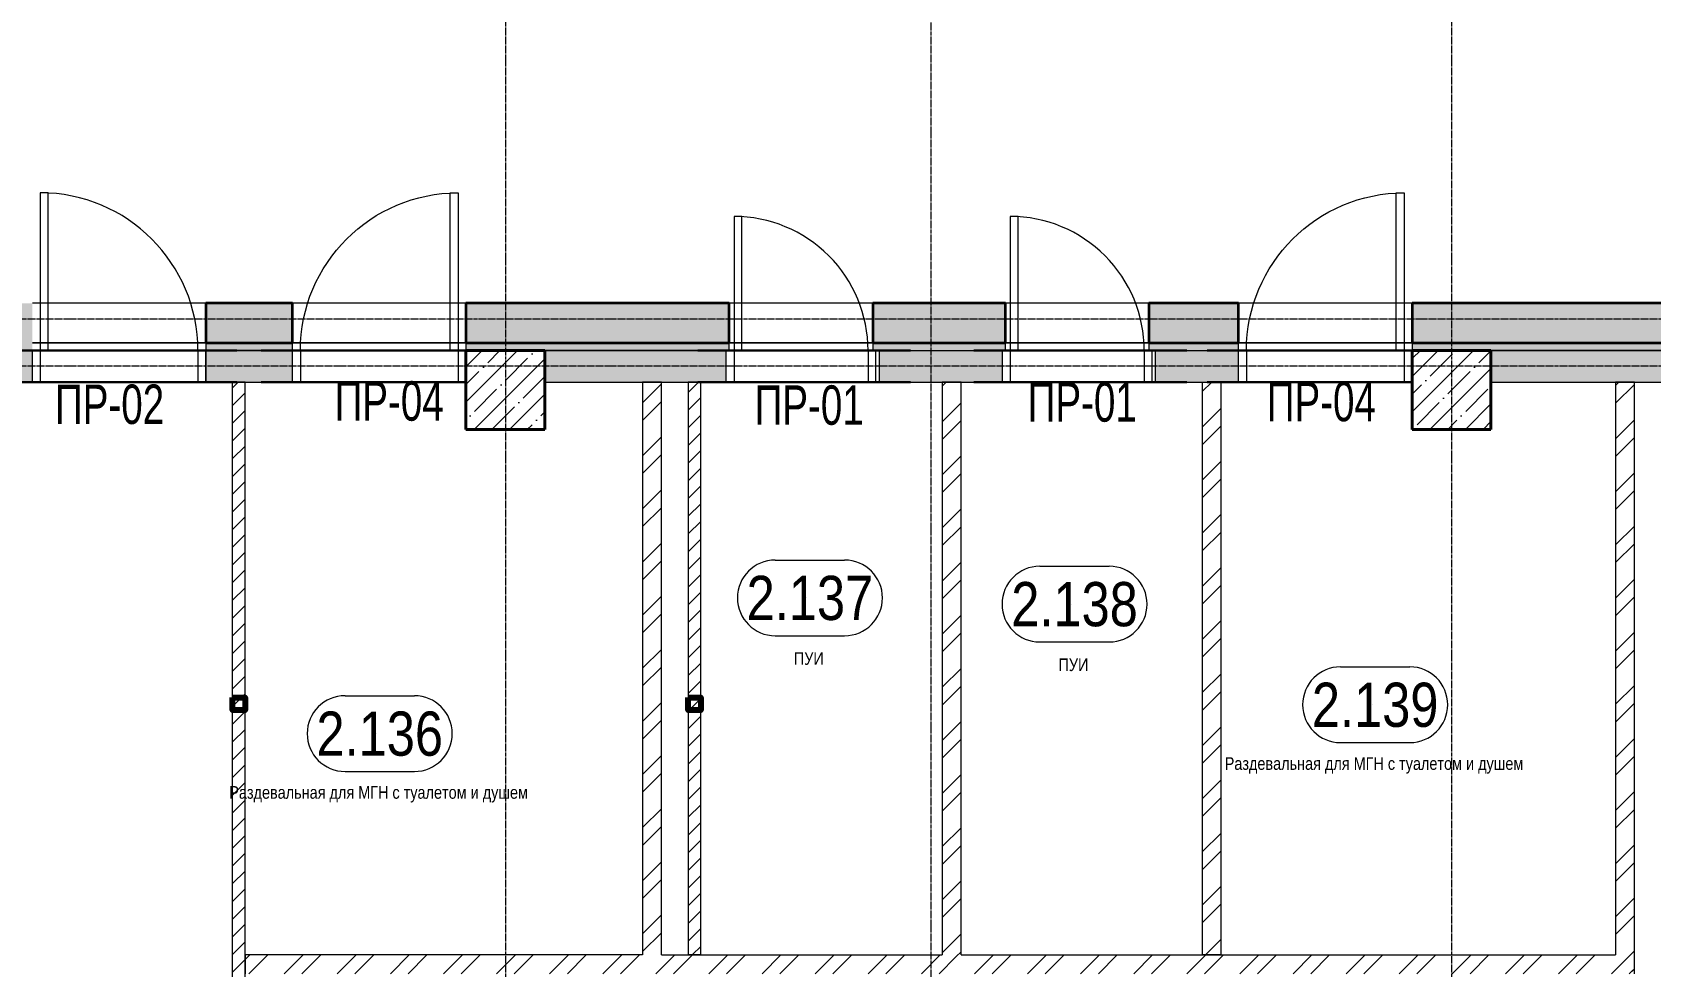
# Model space of a CAD drawing. Header units: millimetres. Extents: x -231292 to 573618, y -153144 to 564035.
# Drawn here: x 82383 to 92647, y 109924 to 115847 of the extents above; entities that cross this region are included whole.
import ezdxf
from ezdxf.enums import TextEntityAlignment as Align

# ---------------------------------------------------------------- set-up
doc = ezdxf.new("R2010")
doc.units = ezdxf.units.MM
doc.linetypes.add('CENTER2', pattern=[28.575, 19.05, -3.175, 3.175, -3.175])
doc.linetypes.add('HIDDEN2', pattern=[4.7625, 3.175, -1.5875])
doc.layers.get('0').update_dxf_attribs({"color": 250})
doc.layers.get('Defpoints').update_dxf_attribs({"color": 250})
for name, color, linetype, lineweight in [('A-Wall-Open', 250, 'Continuous', 5), ('АР_Area', 250, 'Continuous', 5), ('АР_Двери', 250, 'Continuous', 9), ('АР_Колонны', 250, 'Continuous', 35), ('АР_Стены ЖБ', 250, 'Continuous', 35), ('АР_Стены кирпич', 250, 'Continuous', 20), ('АР_Стены ПЕНОблок', 250, 'Continuous', 20), ('АР_Стены_дефшов', 250, 'Continuous', 0), ('АР_Штриховка', 250, 'Continuous', 0), ('КМ_Фахверки', 250, 'Continuous', 80), ('РД_Оси_100', 250, 'Continuous', 0)]:
    doc.layers.add(name, color=color, linetype=linetype, lineweight=lineweight)
doc.layers.add('РД_Перемычка инж проемов', color=250, linetype='Continuous')
doc.layers.add('РД_Проем', color=250, linetype='Continuous', lineweight=0, plot=False)
doc.layers.add('РД_проем_инж перемыч_подсчет', color=250, linetype='Continuous', lineweight=30, plot=False)
doc.styles.add('Arial0', font='arial.ttf')
doc.styles.add('style1', font='ARIALN.TTF')
doc.styles.add('ккк', font='isocpeur.ttf', dxfattribs={"width": 0.85, "oblique": 15})
pattern_1 = [(45, (8883.4, 13229.69), (-168.3798, 168.3798), []), (45, (8995.66, 13229.69), (-168.3798, 168.3798), [])]
pattern_2 = [(45, (8883.4, 13229.69), (-112.2532, 112.2532), []), (45, (8995.66, 13229.69), (-112.2532, 112.2532), [198.4375, -39.6875, 0, -39.6875])]

# ---------------------------------------------------------------- blocks, each defined once
blk = doc.blocks.new('СОШ_2200_АР_ОСИ_М100_28.05.24')
at = {"layer": 'РД_Оси_100', "linetype": 'CENTER2'}
blk.add_line((79200, -6155), (79200, 139938.679), dxfattribs=at)
for points in [[(76500, 139938.679), (76500, -6155)], [(82500, 139938.679), (82500, -6155)], [(119910, 100950), (119410, 100800), (-5454.958, 100800), (-5954.958, 100950)], [(119910, 100350), (119410, 100500), (-5454.958, 100500), (-5954.958, 100350)]]:
    blk.add_lwpolyline(points, dxfattribs=at)
blk = doc.blocks.new('Ф_блок 80')
at = {"layer": 'КМ_Фахверки'}
blk.add_lwpolyline([(0, 0), (80, 0), (80, -80), (0, -80)], close=True, dxfattribs=at)
at = {"layer": 'КМ_Фахверки', "lineweight": 5}
blk.add_lwpolyline([(6, -6), (74, -6), (74, -74), (6, -74)], close=True, dxfattribs=at)
blk = doc.blocks.new('MOK-МаркаПом_овал_ареал')
for p, q in [((-2.75, 3), (2.75, 3)), ((-2.75, -3), (2.75, -3))]:
    blk.add_line(p, q)
for centre, radius, start, end in [((-2.75, 0), 3, 90, 270), ((2.75, 0), 3, 270, 90), ((-3.75, 0), 3.5, 0, 0.001)]:
    blk.add_arc(centre, radius, start, end)
at = {"color": 0, "style": 'style1'}
blk.add_attdef('АР-ПОМЕЩЕНИЕ:НОМЕР', text='', height=3.5, dxfattribs=at).set_placement((0, 0), align=Align.MIDDLE)
at = {"layer": 'Defpoints', "color": 2, "style": 'style1'}
blk.add_attdef('АР-ПОМЕЩЕНИЕ:НАИМЕНОВАНИЕ', text='', height=1, dxfattribs=at).set_placement((-0.09, -4.81), align=Align.MIDDLE)
blk = doc.blocks.new('MOK-МаркаПеремычки')
at = {"color": 0, "style": 'ккк', "oblique": 15, "width": 0.85}
blk.add_attdef('АР-ПРОЕМ:ПЕРЕМЫЧКА', text='', height=2.5, dxfattribs=at).set_placement((0, 0), align=Align.MIDDLE)

msp = doc.modelspace()

# ---------------------------------------------------------------- hatches: boundary and pattern name
at = {"layer": 'АР_Штриховка', "linetype": 'Continuous', "lineweight": 5}
h = msp.add_hatch(dxfattribs=at)
h.set_pattern_fill('ANSI35', color=256, scale=25, style=0)
h.set_pattern_definition([(45, (8883.4, 13229.69), (-112.2532, 112.2532), []), (45, (8995.66, 13229.69), (-112.2532, 112.2532), [198.4375, -39.6875, 0, -39.6875])])
h.paths.add_polyline_path([(123183.403, 113879.686), (123183.403, 114129.686), (112633.403, 114129.686), (112633.403, 113879.686)], flags=0)
h.paths.add_polyline_path([(110833.403, 113879.686), (110833.403, 114129.686), (105509.447, 114129.686), (105509.447, 113879.686)], flags=0)
h.paths.add_polyline_path([(104409.447, 113879.686), (104409.447, 114129.686), (102749.186, 114129.686), (102749.186, 113879.686)], flags=0)
h.paths.add_polyline_path([(101649.186, 113879.686), (101649.186, 114129.686), (99793.403, 114129.686), (99793.403, 113879.686)], flags=0)
h.paths.add_polyline_path([(98883.403, 113879.686), (98883.403, 114129.686), (97133.403, 114129.686), (97133.403, 113879.686)], flags=0)
h.paths.add_polyline_path([(96033.403, 113879.686), (96033.403, 114129.686), (95583.403, 114129.686), (95583.403, 113879.686)], flags=0)
h.paths.add_polyline_path([(94483.403, 113879.686), (94483.403, 114129.686), (94013.403, 114129.686), (94013.403, 113879.686)], flags=0)
h.paths.add_polyline_path([(92913.403, 113879.686), (92913.403, 114129.686), (91133.403, 114129.686), (91133.403, 113879.686)], flags=0)
h.paths.add_polyline_path([(90033.403, 113879.686), (90033.403, 114129.686), (89465.258, 114129.686), (89465.258, 113879.686)], flags=0)
h.paths.add_polyline_path([(88555.258, 113879.686), (88555.258, 114129.686), (87713.403, 114129.686), (87713.403, 113879.686)], flags=0)
h.paths.add_polyline_path([(86803.403, 113879.686), (86803.403, 114129.686), (85133.403, 114129.686), (85133.403, 113879.686)], flags=0)
h.paths.add_polyline_path([(84033.403, 113879.686), (84033.403, 114129.686), (83483.403, 114129.686), (83483.403, 113879.686)], flags=0)
h.paths.add_polyline_path([(82383.403, 113879.686), (82383.403, 114129.686), (82313.208, 114129.686), (82313.208, 113879.686)], flags=0)
h.paths.add_polyline_path([(82313.208, 113879.686), (82313.208, 114129.686), (79263.403, 114129.686), (79263.403, 113879.686)], flags=0)
h.paths.add_polyline_path([(78163.403, 113879.686), (78163.403, 114129.686), (72633.403, 114129.686), (72633.403, 113879.686)], flags=0)
h.paths.add_polyline_path([(71533.403, 113879.686), (71533.403, 114129.686), (69803.403, 114129.686), (69803.403, 113879.686)], flags=0)
h.paths.add_polyline_path([(68703.403, 113879.686), (68703.403, 114129.686), (64383.403, 114129.686), (64383.403, 113879.686)], flags=0)
h.paths.add_polyline_path([(63283.403, 113879.686), (63283.403, 114129.686), (58103.403, 114129.686), (58103.403, 113879.686)], flags=0)
h.paths.add_polyline_path([(57003.403, 113879.686), (57003.403, 114129.686), (53713.399, 114129.686), (53713.399, 113879.686)], flags=0)
h.paths.add_polyline_path([(51493.399, 113879.686), (51493.399, 114129.686), (50533.403, 114129.686), (50533.403, 113879.686)], flags=0)
h.paths.add_polyline_path([(48733.403, 113879.686), (48733.403, 114129.686), (46683.403, 114129.686), (46683.403, 113879.686)], flags=0)
at = {"layer": 'АР_Штриховка', "linetype": 'Continuous', "lineweight": 0}
h = msp.add_hatch(dxfattribs=at)
h.set_pattern_fill('HONEY', color=256, scale=10, style=0)
h.set_pattern_definition([(360, (8883.403, 13229.686), (47.625, 27.4963064), [31.75, -63.5]), (120, (8883.403, 13229.686), (-47.625, 27.4963066), [31.75, -63.5]), (60, (8883.403, 13229.686), (1e-07, 54.992613), [-63.5, 31.75])])
h.paths.add_polyline_path([(46283.403, 113879.686), (46283.403, 113829.686), (48733.403, 113829.686), (48733.403, 113879.686)], flags=0)
h.paths.add_polyline_path([(50533.403, 113879.686), (50533.403, 113829.686), (51493.399, 113829.686), (51493.399, 113879.686)], flags=0)
h.paths.add_polyline_path([(53713.399, 113879.686), (53713.399, 113829.686), (54683.403, 113829.686), (54700.069, 113842.186), (54683.403, 113879.686)], flags=0)
h.paths.add_polyline_path([(54683.403, 113879.686), (54700.069, 113842.186), (54733.403, 113829.686), (57003.403, 113829.686), (57003.403, 113879.686)], flags=0)
h.paths.add_polyline_path([(58103.403, 113879.686), (58103.403, 113829.686), (63283.403, 113829.686), (63283.403, 113879.686)], flags=0)
h.paths.add_polyline_path([(64383.403, 113879.686), (64383.403, 113829.686), (68703.403, 113829.686), (68703.403, 113879.686)], flags=0)
h.paths.add_polyline_path([(69803.403, 113879.686), (69803.403, 113829.686), (71533.403, 113829.686), (71533.403, 113879.686)], flags=0)
h.paths.add_polyline_path([(72633.403, 113879.686), (72633.403, 113829.686), (78163.403, 113829.686), (78163.403, 113879.686)], flags=0)
h.paths.add_polyline_path([(79263.403, 113879.686), (79263.403, 113829.686), (82383.403, 113829.686), (82383.403, 113879.686)], flags=0)
h.paths.add_polyline_path([(83483.403, 113879.686), (83483.403, 113829.686), (84033.403, 113829.686), (84033.403, 113879.686)], flags=0)
h.paths.add_polyline_path([(85133.403, 113879.686), (85133.403, 113829.686), (86803.403, 113829.686), (86803.403, 113879.686)], flags=0)
h.paths.add_polyline_path([(87713.403, 113879.686), (87713.403, 113829.686), (88555.258, 113829.686), (88555.258, 113879.686)], flags=0)
h.paths.add_polyline_path([(89465.258, 113879.686), (89465.258, 113829.686), (90033.403, 113829.686), (90033.403, 113879.686)], flags=0)
h.paths.add_polyline_path([(91133.403, 113879.686), (91133.403, 113829.686), (92913.403, 113829.686), (92913.403, 113879.686)], flags=0)
h.paths.add_polyline_path([(94013.403, 113879.686), (94013.403, 113829.686), (94483.403, 113829.686), (94483.403, 113879.686)], flags=0)
h.paths.add_polyline_path([(95583.403, 113879.686), (95583.403, 113829.686), (96033.403, 113829.686), (96033.403, 113879.686)], flags=0)
h.paths.add_polyline_path([(97133.403, 113879.686), (97133.403, 113829.686), (98883.403, 113829.686), (98883.403, 113879.686)], flags=0)
h.paths.add_polyline_path([(99793.403, 113879.686), (99793.403, 113829.686), (101649.186, 113829.686), (101649.186, 113879.686)], flags=0)
h.paths.add_polyline_path([(102749.186, 113879.686), (102749.186, 113829.686), (104409.447, 113829.686), (104409.447, 113879.686)], flags=0)
h.paths.add_polyline_path([(105509.447, 113879.686), (105509.447, 113829.686), (110833.403, 113829.686), (110833.403, 113879.686)], flags=0)
h.paths.add_polyline_path([(112633.403, 113879.686), (112633.403, 113829.686), (123583.403, 113829.686), (123583.403, 113879.686)], flags=0)
h = msp.add_hatch(dxfattribs=at)
h.set_pattern_fill('AR-CONC', color=256, angle=-315, style=0)
h.set_pattern_definition([(95, (8883.4, 13229.69), (140.09465, 117.55338), [19.05, -209.55]), (40, (8883.4, 13229.69), (-160.01845, 110.17673), [15.24, -167.64058]), (145.45144, (8895.08, 13239.48), (-19.9238, 227.7301), [16.19, -178.09024]), (91.1842, (8847.48, 13265.6), (221.41024, 161.9534), [28.575, -314.325]), (141.63556, (8865.93, 13279.1), (-7.0866, 342.82676), [24.285, -267.1356]), (36.18415, (8847.48, 13265.6), (-7.0866, 342.82676), [22.85997, -251.45973]), (66, (8874.42, 13274.59), (179.51998, 34.89515), [19.05, -209.55]), (11, (8874.42, 13274.59), (-86.53993, 173.9412), [15.24, -167.64]), (116.45145, (8889.38, 13277.5), (92.98005, 208.83634), [16.19, -178.08994]), (82.5, (8883.4, 13229.686), (-57.60547, 61.973414), [0, -165.608, 0, -170.18, 0, -168.275]), (52.5, (8883.4, 13229.69), (-23.58973, 118.087), [0, -97.028, 0, -161.798, 0, -64.135]), (12.5, (8843.35, 13189.634), (99.927863, 91.826196), [0, -63.5, 0, -198.12, 0, -262.89]), (2.5, (8825.39, 13171.67), (86.7639, 122.72239), [0, -82.55, 0, -131.572, 0, -186.69])])
h.paths.add_polyline_path([(85134.403, 113629.686), (85134.403, 113829.686), (85133.403, 113829.686), (85133.403, 113629.686)], flags=0)
h.paths.add_polyline_path([(84033.403, 113629.686), (84033.403, 113829.686), (83483.403, 113829.686), (83483.403, 113629.686)], flags=0)
h.paths.add_polyline_path([(82383.403, 113629.686), (82383.403, 113829.686), (79932.403, 113829.686), (79932.403, 113629.686)], flags=0)
at = {"layer": 'АР_Штриховка', "linetype": 'Continuous', "lineweight": 5}
h = msp.add_hatch(dxfattribs=at)
h.set_pattern_fill('ANSI35', color=256, scale=25, style=0)
h.set_pattern_definition(pattern_2)
h.paths.add_polyline_path([(85133.403, 113329.686), (85633.403, 113329.686), (85633.403, 113829.686), (85133.403, 113829.686)], flags=0)
at = {"layer": 'АР_Штриховка', "linetype": 'Continuous', "lineweight": 0}
h = msp.add_hatch(dxfattribs=at)
h.set_pattern_fill('AR-CONC', color=256, angle=-315, style=0)
h.set_pattern_definition([(95, (8883.4, 13229.69), (140.09465, 117.55338), [19.05, -209.55]), (40, (8883.4, 13229.69), (-160.01845, 110.17673), [15.24, -167.64058]), (145.45144, (8895.08, 13239.48), (-19.9238, 227.7301), [16.19, -178.09024]), (91.1842, (8847.48, 13265.6), (221.41024, 161.9534), [28.575, -314.325]), (141.63556, (8865.93, 13279.1), (-7.0866, 342.82676), [24.285, -267.1356]), (36.18415, (8847.48, 13265.6), (-7.0866, 342.82676), [22.85997, -251.45973]), (66, (8874.42, 13274.59), (179.51998, 34.89515), [19.05, -209.55]), (11, (8874.42, 13274.59), (-86.53993, 173.9412), [15.24, -167.64]), (116.45145, (8889.38, 13277.5), (92.98005, 208.83634), [16.19, -178.08994]), (82.5, (8883.4, 13229.686), (-57.60547, 61.973414), [0, -165.608, 0, -170.18, 0, -168.275]), (52.5, (8883.4, 13229.69), (-23.58973, 118.087), [0, -97.028, 0, -161.798, 0, -64.135]), (12.5, (8843.35, 13189.634), (99.927863, 91.826196), [0, -63.5, 0, -198.12, 0, -262.89]), (2.5, (8825.39, 13171.67), (86.7639, 122.72239), [0, -82.55, 0, -131.572, 0, -186.69])])
h.paths.add_polyline_path([(85633.403, 113829.686), (85633.403, 113629.686), (86783.403, 113629.686), (86783.403, 113829.686)], flags=0)
h.paths.add_polyline_path([(87753.403, 113829.686), (87753.403, 113629.686), (88153.403, 113629.686), (88153.403, 113829.686)], flags=0)
h.paths.add_polyline_path([(88153.403, 113829.686), (88153.403, 113629.686), (88535.258, 113629.686), (88535.258, 113829.686)], flags=0)
h.paths.add_polyline_path([(89505.258, 113829.686), (89505.258, 113629.686), (89803.403, 113629.686), (89803.403, 113829.686)], flags=0)
h.paths.add_polyline_path([(89803.403, 113829.686), (89803.403, 113629.686), (90033.403, 113629.686), (90033.403, 113829.686)], flags=0)
h.paths.add_polyline_path([(91133.403, 113829.686), (91133.403, 113629.686), (91134.403, 113629.686), (91134.403, 113829.686)], flags=0)
at = {"layer": 'АР_Штриховка', "linetype": 'Continuous', "lineweight": 5}
h = msp.add_hatch(dxfattribs=at)
h.set_pattern_fill('ANSI35', color=256, scale=25, style=0)
h.set_pattern_definition(pattern_2)
h.paths.add_polyline_path([(91133.403, 113329.686), (91633.403, 113329.686), (91633.403, 113829.686), (91133.403, 113829.686)], flags=0)
at = {"layer": 'АР_Штриховка', "linetype": 'Continuous', "lineweight": 0}
h = msp.add_hatch(dxfattribs=at)
h.set_pattern_fill('AR-CONC', color=256, angle=45, style=0)
h.set_pattern_definition([(95, (8883.4, 13229.69), (140.09465, 117.55338), [19.05, -209.55]), (40, (8883.4, 13229.69), (-160.01845, 110.17673), [15.24, -167.64058]), (145.45144, (8895.08, 13239.48), (-19.9238, 227.7301), [16.19, -178.09024]), (91.1842, (8847.48, 13265.6), (221.41024, 161.9534), [28.575, -314.325]), (141.63556, (8865.93, 13279.1), (-7.0866, 342.82676), [24.285, -267.1356]), (36.18415, (8847.48, 13265.6), (-7.0866, 342.82676), [22.85997, -251.45973]), (66, (8874.42, 13274.59), (179.51998, 34.89515), [19.05, -209.55]), (11, (8874.42, 13274.59), (-86.53993, 173.9412), [15.24, -167.64]), (116.45145, (8889.38, 13277.5), (92.98005, 208.83634), [16.19, -178.08994]), (82.5, (8883.4, 13229.686), (-57.60547, 61.973414), [0, -165.608, 0, -170.18, 0, -168.275]), (52.5, (8883.4, 13229.69), (-23.58973, 118.087), [0, -97.028, 0, -161.798, 0, -64.135]), (12.5, (8843.35, 13189.634), (99.927863, 91.826196), [0, -63.5, 0, -198.12, 0, -262.89]), (2.5, (8825.39, 13171.67), (86.7639, 122.72239), [0, -82.55, 0, -131.572, 0, -186.69])])
h.paths.add_polyline_path([(97134.403, 113629.686), (97134.403, 113829.686), (97133.403, 113829.686), (97133.403, 113629.686)], flags=0)
h.paths.add_polyline_path([(96033.403, 113629.686), (96033.403, 113829.686), (95583.403, 113829.686), (95583.403, 113629.686)], flags=0)
h.paths.add_polyline_path([(94483.403, 113629.686), (94483.403, 113829.686), (94013.403, 113829.686), (94013.403, 113629.686)], flags=0)
h.paths.add_polyline_path([(92913.403, 113629.686), (92913.403, 113829.686), (91633.403, 113829.686), (91633.403, 113629.686)], flags=0)
at = {"layer": 'АР_Штриховка', "linetype": 'Continuous', "lineweight": 0, "ltscale": 0.5}
h = msp.add_hatch(dxfattribs=at)
h.set_pattern_fill('ANSI31', color=256, scale=25, angle=-360, style=0)
h.set_pattern_definition([(45, (8883.4, 13229.69), (-56.1266, 56.1266), [])])
h.paths.add_polyline_path([(83733.403, 113629.686), (83653.403, 113629.686), (83653.403, 109879.266), (83733.403, 109879.266)], flags=0)
h.paths.add_polyline_path([(83733.403, 109879.266), (83653.403, 109879.266), (83653.403, 109648.176), (83733.403, 109728.173)], flags=0)
at = {"layer": 'АР_Штриховка', "linetype": 'Continuous', "lineweight": 0}
h = msp.add_hatch(dxfattribs=at)
h.set_pattern_fill('ANSI32', color=256, scale=25, angle=-360, style=0)
h.set_pattern_definition(pattern_1)
h.paths.add_polyline_path([(86373.403, 113629.686), (86253.403, 113629.686), (86253.403, 109999.266), (86293.403, 109969.266), (86373.403, 109999.266)], flags=0)
at = {"layer": 'АР_Штриховка', "linetype": 'Continuous', "lineweight": 0, "ltscale": 0.5}
h = msp.add_hatch(dxfattribs=at)
h.set_pattern_fill('ANSI31', color=256, scale=25, style=0)
h.set_pattern_definition([(45, (8883.4, 13229.69), (-56.1266, 56.1266), [])])
h.paths.add_polyline_path([(86543.403, 110000.266), (86623.403, 110000.266), (86623.405, 113629.686), (86543.405, 113629.686)], flags=0)
at = {"layer": 'АР_Штриховка', "linetype": 'Continuous', "lineweight": 0}
h = msp.add_hatch(dxfattribs=at)
h.set_pattern_fill('ANSI32', color=256, scale=25, angle=-360, style=0)
h.set_pattern_definition(pattern_1)
h.paths.add_polyline_path([(88153.403, 109999.266), (88193.403, 109969.266), (88273.403, 109999.266), (88273.403, 113629.686), (88153.403, 113629.686)], flags=0)
h = msp.add_hatch(dxfattribs=at)
h.set_pattern_fill('ANSI32', color=256, scale=25, angle=-360, style=0)
h.set_pattern_definition(pattern_1)
h.paths.add_polyline_path([(89803.403, 110000.266), (89923.403, 110000.266), (89923.403, 113629.686), (89803.403, 113629.686)], flags=0)
h = msp.add_hatch(dxfattribs=at)
h.set_pattern_fill('ANSI32', color=256, scale=25, style=0)
h.set_pattern_definition([(45, (8883.4, 13229.69), (-168.3798, 168.3798), []), (45, (8995.66, 13229.69), (-168.3798, 168.3798), [])])
h.paths.add_polyline_path([(92423.403, 109999.266), (92543.403, 109879.266), (92543.406, 113628.372), (92423.406, 113628.372)], flags=0)
h = msp.add_hatch(dxfattribs=at)
h.set_pattern_fill('ANSI32', color=256, scale=25, style=0)
h.set_pattern_definition([(45, (8883.4, 13229.69), (-168.3798, 168.3798), []), (45, (8995.66, 13229.69), (-168.3798, 168.3798), [])])
h.paths.add_polyline_path([(86253.403, 109879.266), (86293.403, 109969.266), (86253.403, 109999.266), (83733.403, 109999.266), (83733.403, 109879.266)], flags=0)
h.paths.add_polyline_path([(88273.403, 109999.266), (88193.403, 109969.266), (88153.403, 109879.266), (90003.385, 109879.266), (90003.385, 109999.266)], flags=0)
h.paths.add_polyline_path([(90003.385, 109999.266), (90003.385, 109879.266), (90083.385, 109879.266), (90083.385, 109879.266), (92543.403, 109879.266), (92423.403, 109999.266)], flags=0)
h.paths.add_polyline_path([(86373.403, 109999.266), (86293.403, 109969.266), (86253.403, 109879.266), (87865.677, 109879.266), (87865.677, 109999.266)], flags=0)
h.paths.add_polyline_path([(87865.677, 109999.266), (87865.677, 109879.266), (87945.677, 109879.266), (88153.403, 109879.266), (88193.403, 109969.266), (88153.403, 109999.266)], flags=0)

# ---------------------------------------------------------------- linework, layer by layer
at = {"layer": 'A-Wall-Open', "linetype": 'Continuous', "lineweight": 5}
for p, q in [((83483.403, 114129.686), (82383.403, 114129.686)), ((85133.403, 114129.686), (84033.403, 114129.686)), ((87713.403, 114129.686), (86803.403, 114129.686)), ((89465.258, 114129.686), (88555.258, 114129.686)), ((91133.403, 114129.686), (90033.403, 114129.686)), ((83483.403, 113879.686), (82383.403, 113879.686)), ((85133.403, 113879.686), (84033.403, 113879.686)), ((87713.403, 113879.686), (86803.403, 113879.686)), ((89465.258, 113879.686), (88555.258, 113879.686)), ((91133.403, 113879.686), (90033.403, 113879.686))]:
    msp.add_line(p, q, dxfattribs=at)
at = {"layer": 'АР_Двери', "linetype": 'Continuous', "lineweight": 9}
for points in [[(82433.403, 113829.686), (82483.403, 113829.686), (82483.403, 114829.686), (82433.403, 114829.686)], [(85083.403, 113829.686), (85033.403, 113829.686), (85033.403, 114829.686), (85083.403, 114829.686)], [(91083.403, 113829.686), (91033.403, 113829.686), (91033.403, 114829.686), (91083.403, 114829.686)], [(86833.403, 113829.686), (86883.403, 113829.686), (86883.403, 114679.686), (86833.403, 114679.686)], [(88585.258, 113829.686), (88635.258, 113829.686), (88635.258, 114679.686), (88585.258, 114679.686)], [(82433.403, 113629.686), (82383.403, 113629.686), (82383.403, 113829.686), (82433.403, 113829.686)], [(83433.403, 113629.686), (83483.403, 113629.686), (83483.403, 113829.686), (83433.403, 113829.686)], [(84083.403, 113629.686), (84033.403, 113629.686), (84033.403, 113829.686), (84083.403, 113829.686)], [(85083.403, 113629.686), (85133.403, 113629.686), (85133.403, 113829.686), (85083.403, 113829.686)], [(86833.403, 113629.686), (86783.403, 113629.686), (86783.403, 113829.686), (86833.403, 113829.686)], [(87683.403, 113629.686), (87733.403, 113629.686), (87733.403, 113829.686), (87683.403, 113829.686)], [(88585.258, 113629.686), (88535.258, 113629.686), (88535.258, 113829.686), (88585.258, 113829.686)], [(89435.258, 113629.686), (89485.258, 113629.686), (89485.258, 113829.686), (89435.258, 113829.686)], [(90083.403, 113629.686), (90033.403, 113629.686), (90033.403, 113829.686), (90083.403, 113829.686)], [(91083.403, 113629.686), (91133.403, 113629.686), (91133.403, 113829.686), (91083.403, 113829.686)]]:
    msp.add_lwpolyline(points, close=True, dxfattribs=at)
for centre, radius, start, end in [((82433.403, 113829.686), 1000, 0, 90), ((86833.403, 113829.686), 850, 359.9999987, 89.9999987), ((88585.258, 113829.686), 850, 359.9999987, 89.9999987)]:
    msp.add_arc(centre, radius, start, end, dxfattribs=at)
at = {"layer": 'АР_Двери', "linetype": 'Continuous', "lineweight": 9, "extrusion": (0, 0, -1)}
for centre, start, end in [((-85083.403, 113829.686), 0, 90), ((-91083.403, 113829.686), 0.0000013, 90.0000013)]:
    msp.add_arc(centre, 1000, start, end, dxfattribs=at)
at = {"layer": 'АР_Колонны', "linetype": 'HIDDEN2', "lineweight": 25}
for p, q in [((85133.403, 113829.686), (85633.403, 113829.686)), ((85133.403, 113329.686), (85133.403, 113829.686)), ((85633.403, 113829.686), (85633.403, 113329.686)), ((91133.403, 113829.686), (91633.403, 113829.686)), ((91133.403, 113329.686), (91133.403, 113829.686)), ((91633.403, 113829.686), (91633.403, 113329.686)), ((85633.403, 113329.686), (85133.403, 113329.686)), ((91633.403, 113329.686), (91133.403, 113329.686))]:
    msp.add_line(p, q, dxfattribs=at)
at = {"layer": 'АР_Колонны', "linetype": 'Continuous', "lineweight": 35}
for p, q in [((85133.403, 113829.686), (85633.403, 113829.686)), ((85133.403, 113329.686), (85133.403, 113829.686)), ((85633.403, 113329.686), (85633.403, 113829.686)), ((91133.403, 113829.686), (91633.403, 113829.686)), ((91133.403, 113329.686), (91133.403, 113829.686)), ((91633.403, 113329.686), (91633.403, 113829.686)), ((85133.403, 113329.686), (85633.403, 113329.686)), ((85133.403, 113329.686), (85633.403, 113329.686)), ((91133.403, 113329.686), (91633.403, 113329.686)), ((91133.403, 113329.686), (91633.403, 113329.686))]:
    msp.add_line(p, q, dxfattribs=at)
at = {"layer": 'АР_Стены ЖБ', "linetype": 'Continuous', "lineweight": 35}
for p, q in [((84033.403, 114129.686), (83483.403, 114129.686)), ((83483.403, 114129.686), (83483.403, 113879.686)), ((84033.403, 113879.686), (84033.403, 114129.686)), ((86803.403, 114129.686), (85133.403, 114129.686)), ((85133.403, 114129.686), (85133.403, 113879.686)), ((86803.403, 113879.686), (86803.403, 114129.686)), ((88555.258, 114129.686), (87713.403, 114129.686)), ((87713.403, 114129.686), (87713.403, 113879.686)), ((88555.258, 113879.686), (88555.258, 114129.686)), ((90033.403, 114129.686), (89465.258, 114129.686)), ((89465.258, 114129.686), (89465.258, 113879.686)), ((90033.403, 113879.686), (90033.403, 114129.686)), ((92913.403, 114129.686), (91133.403, 114129.686)), ((91133.403, 114129.686), (91133.403, 113879.686)), ((83483.403, 113879.686), (84033.403, 113879.686)), ((85133.403, 113879.686), (86803.403, 113879.686)), ((87713.403, 113879.686), (88555.258, 113879.686)), ((89465.258, 113879.686), (90033.403, 113879.686)), ((91133.403, 113879.686), (92913.403, 113879.686))]:
    msp.add_line(p, q, dxfattribs=at)
at = {"layer": 'АР_Стены ЖБ', "linetype": 'Continuous', "lineweight": 40}
for p, q in [((85633.403, 113829.686), (85133.403, 113829.686)), ((85133.403, 113829.686), (85133.403, 113329.686)), ((85633.403, 113329.686), (85633.403, 113829.686)), ((91633.403, 113829.686), (91133.403, 113829.686)), ((91133.403, 113829.686), (91133.403, 113329.686)), ((91633.403, 113329.686), (91633.403, 113829.686)), ((85133.403, 113329.686), (85633.403, 113329.686)), ((91133.403, 113329.686), (91633.403, 113329.686))]:
    msp.add_line(p, q, dxfattribs=at)
at = {"layer": 'АР_Стены кирпич', "linetype": 'Continuous', "lineweight": 20}
for p, q in [((86373.403, 113629.686), (86253.403, 113629.686)), ((86253.403, 113629.686), (86253.403, 109999.266)), ((86373.403, 109999.266), (86373.403, 113629.686)), ((88273.403, 113629.686), (88153.403, 113629.686)), ((88153.403, 113629.686), (88153.403, 109999.266)), ((88273.403, 109999.266), (88273.403, 113629.686)), ((89803.403, 113629.686), (89803.403, 110000.266)), ((89923.403, 110000.266), (89923.403, 113629.686)), ((92423.406, 113628.372), (92423.403, 109999.266)), ((92543.406, 113628.372), (92423.406, 113628.372)), ((92543.403, 109879.266), (92543.406, 113628.372)), ((86253.403, 109999.266), (83733.403, 109999.266)), ((83733.403, 109999.266), (83733.403, 109879.266)), ((86373.403, 109999.266), (88153.403, 109999.266)), ((88273.403, 109999.266), (92423.403, 109999.266)), ((89803.403, 110000.266), (89923.403, 110000.266))]:
    msp.add_line(p, q, dxfattribs=at)
at = {"layer": 'АР_Стены ПЕНОблок', "linetype": 'Continuous', "lineweight": 20}
for p, q in [((84033.403, 113829.686), (83483.403, 113829.686)), ((83483.403, 113829.686), (83483.403, 113629.686)), ((84033.403, 113629.686), (84033.403, 113829.686)), ((85134.403, 113829.686), (85133.403, 113829.686)), ((85133.403, 113829.686), (85133.403, 113629.686)), ((85134.403, 113629.686), (85134.403, 113829.686)), ((85633.403, 113829.686), (85633.403, 113629.686)), ((86783.403, 113829.686), (85633.403, 113829.686)), ((86783.403, 113629.686), (86783.403, 113829.686)), ((87753.403, 113829.686), (88535.258, 113829.686)), ((87753.403, 113829.686), (87753.403, 113629.686)), ((88535.258, 113629.686), (88535.258, 113829.686)), ((89505.258, 113829.686), (90033.403, 113829.686)), ((89505.258, 113829.686), (89505.258, 113629.686)), ((90033.403, 113629.686), (90033.403, 113829.686)), ((91133.403, 113829.686), (91133.403, 113629.686)), ((91134.403, 113829.686), (91133.403, 113829.686)), ((91134.403, 113629.686), (91134.403, 113829.686)), ((92913.403, 113829.686), (91633.403, 113829.686)), ((91633.403, 113829.686), (91633.403, 113629.686)), ((83483.403, 113629.686), (84033.403, 113629.686)), ((83653.403, 109648.176), (83653.403, 113629.686)), ((83733.403, 113629.686), (83653.403, 113629.686)), ((83733.403, 109728.173), (83733.403, 113629.686)), ((85133.403, 113629.686), (85134.403, 113629.686)), ((85633.403, 113629.686), (86783.403, 113629.686)), ((86543.405, 113629.686), (86543.403, 110000.266)), ((86623.405, 113629.686), (86543.405, 113629.686)), ((86623.403, 110000.266), (86623.405, 113629.686)), ((87753.403, 113629.686), (88535.258, 113629.686)), ((89505.258, 113629.686), (90033.403, 113629.686)), ((91133.403, 113629.686), (91134.403, 113629.686)), ((91633.403, 113629.686), (92913.403, 113629.686)), ((86543.403, 110000.266), (86623.403, 110000.266))]:
    msp.add_line(p, q, dxfattribs=at)
at = {"layer": 'АР_Стены_дефшов', "linetype": 'Continuous', "lineweight": 0}
for p, q in [((82383.403, 113879.686), (83483.403, 113879.686)), ((82383.403, 113829.686), (83483.403, 113829.686)), ((83483.403, 113879.686), (83483.403, 113829.686)), ((84033.403, 113879.686), (83483.403, 113879.686)), ((83483.403, 113829.686), (84033.403, 113829.686)), ((84033.403, 113829.686), (84033.403, 113879.686)), ((84033.403, 113879.686), (85133.403, 113879.686)), ((84033.403, 113829.686), (85133.403, 113829.686)), ((85133.403, 113879.686), (85133.403, 113829.686)), ((86803.403, 113879.686), (85133.403, 113879.686)), ((85133.403, 113829.686), (86803.403, 113829.686)), ((86803.403, 113829.686), (86803.403, 113879.686)), ((86803.403, 113879.686), (87713.403, 113879.686)), ((86803.403, 113829.686), (87713.403, 113829.686)), ((87713.403, 113879.686), (87713.403, 113829.686)), ((88555.258, 113879.686), (87713.403, 113879.686)), ((87713.403, 113829.686), (88555.258, 113829.686)), ((88555.258, 113829.686), (88555.258, 113879.686)), ((88555.258, 113879.686), (89465.258, 113879.686)), ((88555.258, 113829.686), (89465.258, 113829.686)), ((89465.258, 113879.686), (89465.258, 113829.686)), ((90033.403, 113879.686), (89465.258, 113879.686)), ((89465.258, 113829.686), (90033.403, 113829.686)), ((90033.403, 113829.686), (90033.403, 113879.686)), ((90033.403, 113879.686), (91133.403, 113879.686)), ((90033.403, 113829.686), (91133.403, 113829.686)), ((91133.403, 113879.686), (91133.403, 113829.686)), ((92913.403, 113879.686), (91133.403, 113879.686)), ((91133.403, 113829.686), (92913.403, 113829.686))]:
    msp.add_line(p, q, dxfattribs=at)
at = {"layer": 'РД_Проем', "linetype": 'Continuous', "lineweight": 0}
for p, q in [((83483.403, 113829.686), (82383.403, 113829.686)), ((85133.403, 113829.686), (84033.403, 113829.686)), ((87753.403, 113829.686), (86803.403, 113829.686)), ((89505.258, 113829.686), (88555.258, 113829.686)), ((91133.403, 113829.686), (90033.403, 113829.686)), ((83483.403, 113629.686), (82383.403, 113629.686)), ((85133.403, 113629.686), (84033.403, 113629.686)), ((87753.403, 113629.686), (86803.403, 113629.686)), ((89505.258, 113629.686), (88555.258, 113629.686)), ((91133.403, 113629.686), (90033.403, 113629.686))]:
    msp.add_line(p, q, dxfattribs=at)
at = {"layer": 'РД_проем_инж перемыч_подсчет', "linetype": 'Continuous', "lineweight": 30}
for p, q in [((83679.41, 113829.686), (82179.41, 113829.686)), ((83834.403, 113829.686), (85134.403, 113829.686)), ((86603.403, 113829.686), (87953.403, 113829.686)), ((88355.258, 113829.686), (89705.258, 113829.686)), ((89834.403, 113829.686), (91134.403, 113829.686)), ((83679.41, 113629.686), (82179.41, 113629.686)), ((83834.403, 113629.686), (85134.403, 113629.686)), ((86603.403, 113629.686), (87953.403, 113629.686)), ((88355.258, 113629.686), (89705.258, 113629.686)), ((89834.403, 113629.686), (91134.403, 113629.686))]:
    msp.add_line(p, q, dxfattribs=at)

# ---------------------------------------------------------------- block references
at = {"layer": 'АР_Area', "linetype": 'Continuous', "lineweight": 5, "xscale": 80, "yscale": 80, "zscale": 80}
for p, values in [((87314.759, 112261.739), {'АР-ПОМЕЩЕНИЕ:НОМЕР': '2.137', 'АР-ПОМЕЩЕНИЕ:НАИМЕНОВАНИЕ': 'ПУИ'}), ((88993.101, 112222.206), {'АР-ПОМЕЩЕНИЕ:НОМЕР': '2.138', 'АР-ПОМЕЩЕНИЕ:НАИМЕНОВАНИЕ': 'ПУИ'}), ((90899.658, 111584.374), {'АР-ПОМЕЩЕНИЕ:НОМЕР': '2.139', 'АР-ПОМЕЩЕНИЕ:НАИМЕНОВАНИЕ': 'Раздевальная для МГН с туалетом и душем'}), ((84586.473, 111401.425), {'АР-ПОМЕЩЕНИЕ:НОМЕР': '2.136', 'АР-ПОМЕЩЕНИЕ:НАИМЕНОВАНИЕ': 'Раздевальная для МГН с туалетом и душем'})]:
    msp.add_blockref('MOK-МаркаПом_овал_ареал', p, dxfattribs=at).add_auto_attribs(values)
at = {"layer": 'КМ_Фахверки'}
for p in [(83653.403, 111630.917), (86543.404, 111630.915)]:
    msp.add_blockref('Ф_блок 80', p, dxfattribs=at)
at = {"layer": 'РД_Оси_100'}
msp.add_blockref('СОШ_2200_АР_ОСИ_М100_28.05.24', (8883.403, 13229.686), dxfattribs=at)
at = {"layer": 'РД_Перемычка инж проемов', "linetype": 'Continuous', "lineweight": -3}
ref = msp.add_blockref('MOK-МаркаПеремычки', (82873.119, 113489.445, 200), dxfattribs=dict(at, xscale=100, yscale=100, zscale=100))
ref.add_attrib('АР-ПРОЕМ:ПЕРЕМЫЧКА', 'ПР-02', dxfattribs={"layer": '0', "color": 0, "height": 250, "style": 'Arial0', "width": 0.7}).set_placement((82873.119, 113489.445, 200), align=Align.MIDDLE)
ref = msp.add_blockref('MOK-МаркаПеремычки', (84646.253, 113510.059, 200), dxfattribs=dict(at, xscale=100, yscale=100, zscale=100))
ref.add_attrib('АР-ПРОЕМ:ПЕРЕМЫЧКА', 'ПР-04', dxfattribs={"layer": '0', "color": 0, "height": 250, "style": 'Arial0', "width": 0.7}).set_placement((84646.253, 113510.059, 200), align=Align.MIDDLE)
ref = msp.add_blockref('MOK-МаркаПеремычки', (89041.989, 113504.1, 200), dxfattribs=dict(at, xscale=100, yscale=100, zscale=100))
ref.add_attrib('АР-ПРОЕМ:ПЕРЕМЫЧКА', 'ПР-01', dxfattribs={"layer": '0', "color": 0, "height": 250, "style": 'Arial0', "width": 0.7}).set_placement((89041.989, 113504.1, 200), align=Align.MIDDLE)
ref = msp.add_blockref('MOK-МаркаПеремычки', (90558.289, 113506.75, 200), dxfattribs=dict(at, xscale=100, yscale=100, zscale=100))
ref.add_attrib('АР-ПРОЕМ:ПЕРЕМЫЧКА', 'ПР-04', dxfattribs={"layer": '0', "color": 0, "height": 250, "style": 'Arial0', "width": 0.7}).set_placement((90558.289, 113506.75, 200), align=Align.MIDDLE)
ref = msp.add_blockref('MOK-МаркаПеремычки', (87310.04, 113484.172, 200), dxfattribs=dict(at, xscale=100, yscale=100, zscale=100))
ref.add_attrib('АР-ПРОЕМ:ПЕРЕМЫЧКА', 'ПР-01', dxfattribs={"layer": '0', "color": 0, "height": 250, "style": 'Arial0', "width": 0.7}).set_placement((87310.04, 113484.172, 200), align=Align.MIDDLE)

doc.saveas('drawing.dxf')
